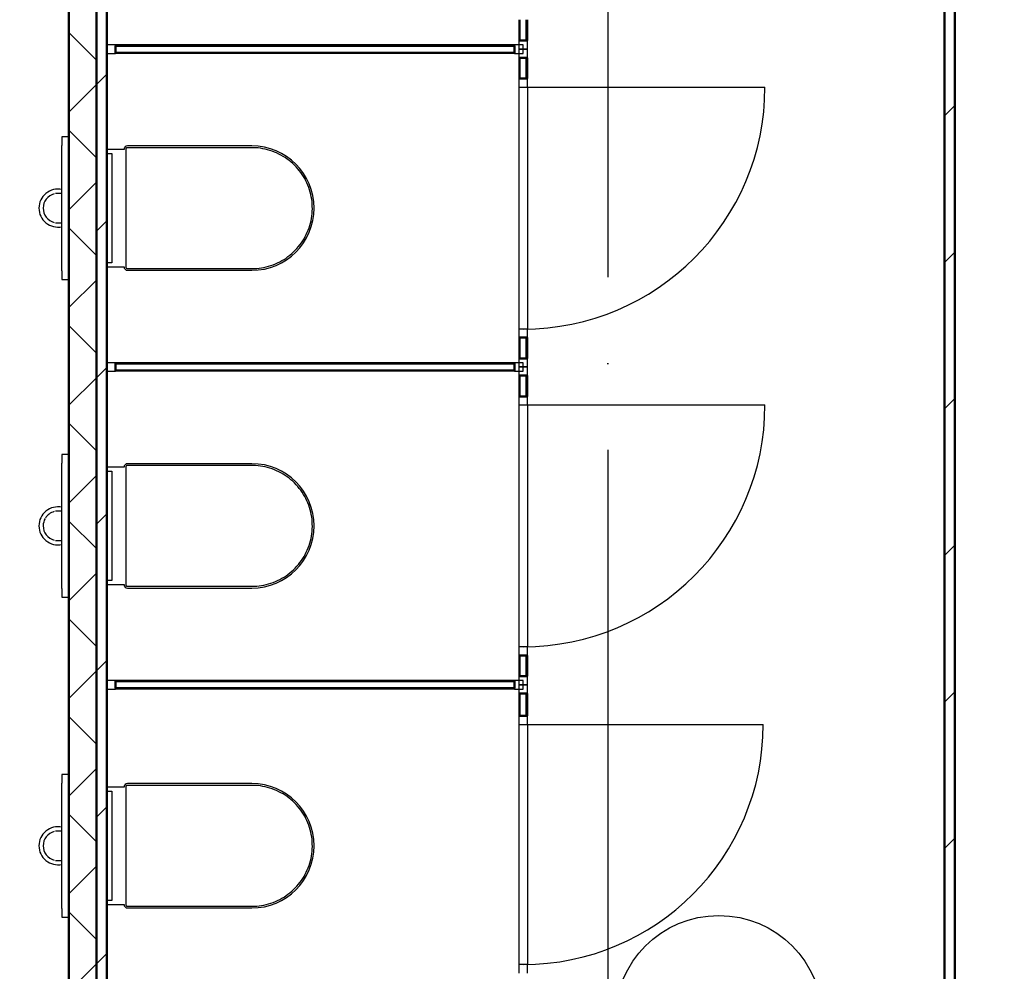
# Model space of a CAD drawing. Header units: millimetres. Extents: x -586848 to 520591, y -385801 to 675781.
# Drawn here: x -34914 to -32031, y -140842 to -138088 of the extents above; entities that cross this region are included whole.
import ezdxf
from ezdxf import colors
from ezdxf.entities.mleader import LeaderData, LeaderLine
from ezdxf.math import Vec2, Vec3

# ---------------------------------------------------------------- set-up
doc = ezdxf.new("R2010")
doc.units = ezdxf.units.MM
doc.linetypes.add('ADSK_Линия сетки', pattern=[25, 20, -2.5, 0, -2.5])
for name, color, linetype, lineweight in [('RC-Выноски', 7, 'Continuous', 0), ('Витраж', 7, 'Continuous', 9), ('Двери', 252, 'Continuous', 9), ('Марки помещений', 252, 'Continuous', 20), ('Оси', 252, 'Continuous', 9), ('Сантехника', 252, 'Continuous', 9), ('Стены внутренние', 7, 'Continuous', 18), ('Стены наружные', 7, 'Continuous', 18), ('Стены разрез', 7, 'Continuous', 30)]:
    doc.layers.add(name, color=color, linetype=linetype, lineweight=lineweight)
doc.styles.add('RubezhCAD', font='', dxfattribs={"oblique": 10})
doc.styles.get('RubezhCAD').set_extended_font_data('GOST type A')

# ---------------------------------------------------------------- blocks, each defined once
blk = doc.blocks.new('1 этаж')
at = {"layer": 'Витраж', "color": 251, "true_color": 0x636466}
for p, q in [((-46913.3, -6398.7), (-46913.3, -6458.7)), ((-46888.3, -6398.7), (-46888.3, -6458.7)), ((-46925.8, -6471.2), (-48080.8, -6471.2)), ((-46925.8, -6496.2), (-48080.8, -6496.2)), ((-46913.3, -6508.7), (-46913.3, -6568.7)), ((-46888.3, -6508.7), (-46888.3, -6568.7)), ((-46913.3, -6593.7), (-46913.3, -7293.7)), ((-46888.3, -6593.7), (-46888.3, -7293.7)), ((-46913.3, -7318.7), (-46913.3, -7378.7)), ((-46888.3, -7318.7), (-46888.3, -7378.7)), ((-46925.8, -7391.2), (-48080.8, -7391.2)), ((-46925.8, -7416.2), (-48080.8, -7416.2)), ((-46913.3, -7428.7), (-46913.3, -7488.7)), ((-46888.3, -7428.7), (-46888.3, -7488.7)), ((-46913.3, -7513.7), (-46913.3, -8213.7)), ((-46888.3, -7513.7), (-46888.3, -8213.7)), ((-46913.3, -8238.7), (-46913.3, -8298.7)), ((-46888.3, -8238.7), (-46888.3, -8298.7)), ((-46925.8, -8311.2), (-48080.8, -8311.2)), ((-46925.8, -8336.2), (-48080.8, -8336.2)), ((-46913.3, -8348.7), (-46913.3, -8413.7)), ((-46888.3, -8348.7), (-46888.3, -8413.7)), ((-46913.3, -8438.7), (-46913.3, -9133.7)), ((-46888.3, -8438.7), (-46888.3, -9133.7))]:
    blk.add_line(p, q, dxfattribs=at)
at = {"layer": 'Витраж', "color": 251, "lineweight": 18, "true_color": 0x636466}
for p, q in [((-48080.8, -6471.2), (-48105.8, -6471.2)), ((-48105.8, -6471.2), (-48105.8, -6496.2)), ((-48080.8, -6496.2), (-48080.8, -6471.2)), ((-46888.3, -6458.7), (-46913.3, -6458.7)), ((-46913.3, -6458.7), (-46913.3, -6483.7)), ((-46913.3, -6483.7), (-46888.3, -6483.7)), ((-46888.3, -6483.7), (-46888.3, -6458.7)), ((-48105.8, -6496.2), (-48080.8, -6496.2)), ((-46888.3, -7378.7), (-46913.3, -7378.7)), ((-46913.3, -7378.7), (-46913.3, -7403.7)), ((-46888.3, -7403.7), (-46888.3, -7378.7)), ((-48080.8, -7391.2), (-48105.8, -7391.2)), ((-48105.8, -7391.2), (-48105.8, -7416.2)), ((-48080.8, -7416.2), (-48080.8, -7391.2)), ((-46913.3, -7403.7), (-46888.3, -7403.7)), ((-48105.8, -7416.2), (-48080.8, -7416.2)), ((-46888.3, -8298.7), (-46913.3, -8298.7)), ((-46913.3, -8298.7), (-46913.3, -8323.7)), ((-46888.3, -8323.7), (-46888.3, -8298.7)), ((-48080.8, -8311.2), (-48105.8, -8311.2)), ((-48105.8, -8311.2), (-48105.8, -8336.2)), ((-48080.8, -8336.2), (-48080.8, -8311.2)), ((-46913.3, -8323.7), (-46888.3, -8323.7)), ((-48105.8, -8336.2), (-48080.8, -8336.2))]:
    blk.add_line(p, q, dxfattribs=at)
at = {"layer": 'Витраж', "color": 251, "lineweight": 18, "true_color": 0x636466, "extrusion": (0, 0, -1)}
for p, q in [((-46900.8, -6471.2), (-46925.8, -6471.2)), ((-46925.8, -6471.2), (-46925.8, -6496.2)), ((-46888.3, -6483.7), (-46913.3, -6483.7)), ((-46913.3, -6483.7), (-46913.3, -6508.7)), ((-46900.8, -6496.2), (-46900.8, -6471.2)), ((-46888.3, -6508.7), (-46888.3, -6483.7)), ((-46925.8, -6496.2), (-46900.8, -6496.2)), ((-46913.3, -6508.7), (-46888.3, -6508.7)), ((-46888.3, -6568.7), (-46913.3, -6568.7)), ((-46913.3, -6568.7), (-46913.3, -6593.7)), ((-46888.3, -6593.7), (-46888.3, -6568.7)), ((-46913.3, -6593.7), (-46888.3, -6593.7)), ((-46888.3, -7293.7), (-46913.3, -7293.7)), ((-46913.3, -7293.7), (-46913.3, -7318.7)), ((-46888.3, -7318.7), (-46888.3, -7293.7)), ((-46913.3, -7318.7), (-46888.3, -7318.7)), ((-46900.8, -7391.2), (-46925.8, -7391.2)), ((-46925.8, -7391.2), (-46925.8, -7416.2)), ((-46888.3, -7403.7), (-46913.3, -7403.7)), ((-46913.3, -7403.7), (-46913.3, -7428.7)), ((-46900.8, -7416.2), (-46900.8, -7391.2)), ((-46888.3, -7428.7), (-46888.3, -7403.7)), ((-46925.8, -7416.2), (-46900.8, -7416.2)), ((-46913.3, -7428.7), (-46888.3, -7428.7)), ((-46888.3, -7488.7), (-46913.3, -7488.7)), ((-46913.3, -7488.7), (-46913.3, -7513.7)), ((-46888.3, -7513.7), (-46888.3, -7488.7)), ((-46913.3, -7513.7), (-46888.3, -7513.7)), ((-46888.3, -8213.7), (-46913.3, -8213.7)), ((-46913.3, -8213.7), (-46913.3, -8238.7)), ((-46888.3, -8238.7), (-46888.3, -8213.7)), ((-46913.3, -8238.7), (-46888.3, -8238.7)), ((-46900.8, -8311.2), (-46925.8, -8311.2)), ((-46925.8, -8311.2), (-46925.8, -8336.2)), ((-46888.3, -8323.7), (-46913.3, -8323.7)), ((-46913.3, -8323.7), (-46913.3, -8348.7)), ((-46900.8, -8336.2), (-46900.8, -8311.2)), ((-46888.3, -8348.7), (-46888.3, -8323.7)), ((-46925.8, -8336.2), (-46900.8, -8336.2)), ((-46913.3, -8348.7), (-46888.3, -8348.7)), ((-46888.3, -8413.7), (-46913.3, -8413.7)), ((-46913.3, -8413.7), (-46913.3, -8438.7)), ((-46888.3, -8438.7), (-46888.3, -8413.7)), ((-46913.3, -8438.7), (-46888.3, -8438.7)), ((-46888.3, -9133.7), (-46913.3, -9133.7)), ((-46913.3, -9133.7), (-46913.3, -9158.7)), ((-46888.3, -9158.7), (-46888.3, -9133.7))]:
    blk.add_line(p, q, dxfattribs=at)
at = {"layer": 'Двери', "color": 251, "true_color": 0x636466}
for p, q in [((-46888.3, -6593.7), (-46200.8, -6593.7)), ((-46888.3, -7513.7), (-46200.8, -7513.7)), ((-46888.3, -8438.7), (-46205.8, -8438.7))]:
    blk.add_line(p, q, dxfattribs=at)
for centre, radius in [((-46900.8, -6593.7), 700), ((-46900.8, -7513.7), 700), ((-46900.8, -8438.7), 695)]:
    blk.add_arc(centre, radius, 270, 0, dxfattribs=at)
at = {"layer": 'Марки помещений', "color": 251, "true_color": 0x636466}
blk.add_circle((-46334.3, -9291.8), 300, dxfattribs=at)
at = {"layer": 'Оси', "color": 251, "linetype": 'ADSK_Линия сетки', "ltscale": 100, "true_color": 0x636466}
blk.add_line((-46655.8, -2643.7), (-46655.8, -33769.9), dxfattribs=at)
at = {"layer": 'Сантехника', "color": 251, "lineweight": 9, "true_color": 0x636466}
for p, q in [((-48215.8, -6737), (-48235.8, -6737)), ((-48235.8, -6737), (-48235.8, -6762)), ((-48235.8, -7125.5), (-48235.8, -6762)), ((-48235.8, -7125.5), (-48235.8, -7150.5)), ((-48235.8, -7150.5), (-48215.8, -7150.5)), ((-48215.8, -7657), (-48235.8, -7657)), ((-48235.8, -7657), (-48235.8, -7682)), ((-48235.8, -8045.5), (-48235.8, -7682)), ((-48235.8, -8045.5), (-48235.8, -8070.5)), ((-48235.8, -8070.5), (-48215.8, -8070.5)), ((-48215.8, -8583.2), (-48235.8, -8583.2)), ((-48235.8, -8583.2), (-48235.8, -8608.2)), ((-48235.8, -8971.7), (-48235.8, -8608.2)), ((-48235.8, -8971.7), (-48235.8, -8996.7)), ((-48235.8, -8996.7), (-48215.8, -8996.7))]:
    blk.add_line(p, q, dxfattribs=at)
at = {"layer": 'Сантехника', "color": 251, "true_color": 0x636466}
for p, q in [((-48055.8, -6773.7), (-48105.8, -6773.7)), ((-48050.8, -6773.7), (-48050.8, -7113.7)), ((-47685.8, -6763.7), (-48045.8, -6763.7)), ((-47685.8, -6768.7), (-48045.8, -6768.7)), ((-48105.8, -6785.5), (-48090.8, -6785.5)), ((-48090.8, -6785.5), (-48090.8, -7101.9)), ((-48090.8, -7101.9), (-48105.8, -7101.9)), ((-48105.8, -7113.7), (-48055.8, -7113.7)), ((-48045.8, -7118.7), (-47685.8, -7118.7)), ((-48045.8, -7123.7), (-47685.8, -7123.7)), ((-48055.8, -7693.7), (-48105.8, -7693.7)), ((-48050.8, -7693.7), (-48050.8, -8033.7)), ((-47685.8, -7683.7), (-48045.8, -7683.7)), ((-47685.8, -7688.7), (-48045.8, -7688.7)), ((-48105.8, -7705.5), (-48090.8, -7705.5)), ((-48090.8, -7705.5), (-48090.8, -8021.9)), ((-48090.8, -8021.9), (-48105.8, -8021.9)), ((-48105.8, -8033.7), (-48055.8, -8033.7)), ((-48045.8, -8038.7), (-47685.8, -8038.7)), ((-48045.8, -8043.7), (-47685.8, -8043.7)), ((-48055.8, -8620), (-48105.8, -8620)), ((-48050.8, -8620), (-48050.8, -8960)), ((-47685.8, -8610), (-48045.8, -8610)), ((-47685.8, -8615), (-48045.8, -8615)), ((-48105.8, -8631.8), (-48090.8, -8631.8)), ((-48090.8, -8631.8), (-48090.8, -8948.2)), ((-48090.8, -8948.2), (-48105.8, -8948.2)), ((-48105.8, -8960), (-48055.8, -8960)), ((-48045.8, -8965), (-47685.8, -8965)), ((-48045.8, -8970), (-47685.8, -8970))]:
    blk.add_line(p, q, dxfattribs=at)
at = {"layer": 'Сантехника', "color": 251, "true_color": 0x636466, "flags": 128}
for points in [[(-48045.8, -6768.7), (-48046, -6768.7), (-48046.2, -6768.7), (-48046.4, -6768.8), (-48046.6, -6768.8), (-48046.8, -6768.8), (-48047, -6768.9), (-48047.2, -6768.9), (-48047.4, -6769), (-48047.6, -6769.1), (-48047.7, -6769.1), (-48047.9, -6769.2), (-48048.1, -6769.3), (-48048.3, -6769.4), (-48048.5, -6769.5), (-48048.6, -6769.6), (-48048.8, -6769.7), (-48048.9, -6769.8), (-48049.1, -6770), (-48049.2, -6770.1), (-48049.4, -6770.2), (-48049.5, -6770.4), (-48049.7, -6770.5), (-48049.8, -6770.7), (-48049.9, -6770.9), (-48050, -6771), (-48050.1, -6771.2), (-48050.2, -6771.4), (-48050.3, -6771.6), (-48050.4, -6771.7), (-48050.5, -6771.9), (-48050.5, -6772.1), (-48050.6, -6772.3), (-48050.6, -6772.5), (-48050.7, -6772.7), (-48050.7, -6772.9), (-48050.8, -6773.1), (-48050.8, -6773.3), (-48050.8, -6773.5), (-48050.8, -6773.7), (-48050.8, -6773.7)], [(-47685.8, -7118.7), (-47678.8, -7118.6), (-47671.8, -7118.2), (-47664.9, -7117.5), (-47657.9, -7116.5), (-47651, -7115.2), (-47644.2, -7113.7), (-47637.4, -7111.9), (-47630.8, -7109.8), (-47624.2, -7107.5), (-47617.7, -7104.9), (-47611.3, -7102.1), (-47605, -7099), (-47598.8, -7095.6), (-47592.8, -7092), (-47587, -7088.2), (-47581.3, -7084.1), (-47575.8, -7079.8), (-47570.4, -7075.3), (-47565.2, -7070.6), (-47560.3, -7065.7), (-47555.5, -7060.5), (-47550.9, -7055.2), (-47546.6, -7049.7), (-47542.4, -7044.1), (-47538.5, -7038.3), (-47534.9, -7032.3), (-47531.5, -7026.2), (-47528.3, -7020), (-47525.4, -7013.6), (-47522.7, -7007.1), (-47520.3, -7000.6), (-47518.1, -6993.9), (-47516.3, -6987.2), (-47514.7, -6980.3), (-47513.3, -6973.5), (-47512.3, -6966.6), (-47511.5, -6959.6), (-47511, -6952.6), (-47510.8, -6945.6), (-47510.9, -6938.6), (-47511.2, -6931.6), (-47511.8, -6924.7), (-47512.7, -6917.7), (-47513.9, -6910.8), (-47515.4, -6904), (-47517.1, -6897.2), (-47519.1, -6890.5), (-47521.4, -6883.9), (-47523.9, -6877.3), (-47526.7, -6870.9), (-47529.7, -6864.6), (-47533, -6858.4), (-47536.5, -6852.4), (-47540.3, -6846.5), (-47544.3, -6840.7), (-47548.5, -6835.2), (-47553, -6829.8), (-47557.7, -6824.5), (-47562.5, -6819.5), (-47567.6, -6814.7), (-47572.9, -6810.1), (-47578.3, -6805.7), (-47583.9, -6801.5), (-47589.7, -6797.5), (-47595.6, -6793.8), (-47601.7, -6790.3), (-47607.9, -6787), (-47614.2, -6784.1), (-47620.6, -6781.3), (-47627.2, -6778.8), (-47633.8, -6776.6), (-47640.5, -6774.7), (-47647.3, -6773), (-47654.2, -6771.6), (-47661.1, -6770.5), (-47668.1, -6769.6), (-47675, -6769.1), (-47682, -6768.8), (-47685.8, -6768.7)], [(-48050.8, -7113.7), (-48050.8, -7113.9), (-48050.8, -7114.1), (-48050.8, -7114.3), (-48050.7, -7114.5), (-48050.7, -7114.7), (-48050.7, -7114.9), (-48050.6, -7115.1), (-48050.5, -7115.3), (-48050.5, -7115.5), (-48050.4, -7115.7), (-48050.3, -7115.9), (-48050.2, -7116), (-48050.1, -7116.2), (-48050, -7116.4), (-48049.9, -7116.6), (-48049.8, -7116.7), (-48049.7, -7116.9), (-48049.6, -7117), (-48049.4, -7117.2), (-48049.3, -7117.3), (-48049.1, -7117.5), (-48049, -7117.6), (-48048.8, -7117.7), (-48048.7, -7117.8), (-48048.5, -7117.9), (-48048.3, -7118), (-48048.2, -7118.1), (-48048, -7118.2), (-48047.8, -7118.3), (-48047.6, -7118.4), (-48047.4, -7118.5), (-48047.2, -7118.5), (-48047, -7118.6), (-48046.8, -7118.6), (-48046.7, -7118.7), (-48046.5, -7118.7), (-48046.3, -7118.7), (-48046.1, -7118.7), (-48045.9, -7118.7), (-48045.8, -7118.7)], [(-48045.8, -7688.7), (-48046, -7688.7), (-48046.2, -7688.7), (-48046.4, -7688.8), (-48046.6, -7688.8), (-48046.8, -7688.8), (-48047, -7688.9), (-48047.2, -7688.9), (-48047.4, -7689), (-48047.6, -7689.1), (-48047.7, -7689.1), (-48047.9, -7689.2), (-48048.1, -7689.3), (-48048.3, -7689.4), (-48048.5, -7689.5), (-48048.6, -7689.6), (-48048.8, -7689.7), (-48048.9, -7689.8), (-48049.1, -7690), (-48049.2, -7690.1), (-48049.4, -7690.2), (-48049.5, -7690.4), (-48049.7, -7690.5), (-48049.8, -7690.7), (-48049.9, -7690.9), (-48050, -7691), (-48050.1, -7691.2), (-48050.2, -7691.4), (-48050.3, -7691.6), (-48050.4, -7691.7), (-48050.5, -7691.9), (-48050.5, -7692.1), (-48050.6, -7692.3), (-48050.6, -7692.5), (-48050.7, -7692.7), (-48050.7, -7692.9), (-48050.8, -7693.1), (-48050.8, -7693.3), (-48050.8, -7693.5), (-48050.8, -7693.7), (-48050.8, -7693.7)], [(-47685.8, -8038.7), (-47678.8, -8038.6), (-47671.8, -8038.2), (-47664.9, -8037.5), (-47657.9, -8036.5), (-47651, -8035.2), (-47644.2, -8033.7), (-47637.4, -8031.9), (-47630.8, -8029.8), (-47624.2, -8027.5), (-47617.7, -8024.9), (-47611.3, -8022.1), (-47605, -8019), (-47598.8, -8015.6), (-47592.8, -8012), (-47587, -8008.2), (-47581.3, -8004.1), (-47575.8, -7999.8), (-47570.4, -7995.3), (-47565.2, -7990.6), (-47560.3, -7985.7), (-47555.5, -7980.5), (-47550.9, -7975.2), (-47546.6, -7969.7), (-47542.4, -7964.1), (-47538.5, -7958.3), (-47534.9, -7952.3), (-47531.5, -7946.2), (-47528.3, -7940), (-47525.4, -7933.6), (-47522.7, -7927.1), (-47520.3, -7920.6), (-47518.1, -7913.9), (-47516.3, -7907.2), (-47514.7, -7900.3), (-47513.3, -7893.5), (-47512.3, -7886.6), (-47511.5, -7879.6), (-47511, -7872.6), (-47510.8, -7865.6), (-47510.9, -7858.6), (-47511.2, -7851.6), (-47511.8, -7844.7), (-47512.7, -7837.7), (-47513.9, -7830.8), (-47515.4, -7824), (-47517.1, -7817.2), (-47519.1, -7810.5), (-47521.4, -7803.9), (-47523.9, -7797.3), (-47526.7, -7790.9), (-47529.7, -7784.6), (-47533, -7778.4), (-47536.5, -7772.4), (-47540.3, -7766.5), (-47544.3, -7760.7), (-47548.5, -7755.2), (-47553, -7749.8), (-47557.7, -7744.5), (-47562.5, -7739.5), (-47567.6, -7734.7), (-47572.9, -7730.1), (-47578.3, -7725.7), (-47583.9, -7721.5), (-47589.7, -7717.5), (-47595.6, -7713.8), (-47601.7, -7710.3), (-47607.9, -7707), (-47614.2, -7704.1), (-47620.6, -7701.3), (-47627.2, -7698.8), (-47633.8, -7696.6), (-47640.5, -7694.7), (-47647.3, -7693), (-47654.2, -7691.6), (-47661.1, -7690.5), (-47668.1, -7689.6), (-47675, -7689.1), (-47682, -7688.8), (-47685.8, -7688.7)], [(-48050.8, -8033.7), (-48050.8, -8033.9), (-48050.8, -8034.1), (-48050.8, -8034.3), (-48050.7, -8034.5), (-48050.7, -8034.7), (-48050.7, -8034.9), (-48050.6, -8035.1), (-48050.5, -8035.3), (-48050.5, -8035.5), (-48050.4, -8035.7), (-48050.3, -8035.9), (-48050.2, -8036), (-48050.1, -8036.2), (-48050, -8036.4), (-48049.9, -8036.6), (-48049.8, -8036.7), (-48049.7, -8036.9), (-48049.6, -8037), (-48049.4, -8037.2), (-48049.3, -8037.3), (-48049.1, -8037.5), (-48049, -8037.6), (-48048.8, -8037.7), (-48048.7, -8037.8), (-48048.5, -8037.9), (-48048.3, -8038), (-48048.2, -8038.1), (-48048, -8038.2), (-48047.8, -8038.3), (-48047.6, -8038.4), (-48047.4, -8038.5), (-48047.2, -8038.5), (-48047, -8038.6), (-48046.8, -8038.6), (-48046.7, -8038.7), (-48046.5, -8038.7), (-48046.3, -8038.7), (-48046.1, -8038.7), (-48045.9, -8038.7), (-48045.8, -8038.7)], [(-48045.8, -8615), (-48046, -8615), (-48046.2, -8615), (-48046.4, -8615), (-48046.6, -8615), (-48046.8, -8615.1), (-48047, -8615.1), (-48047.2, -8615.2), (-48047.4, -8615.2), (-48047.6, -8615.3), (-48047.7, -8615.4), (-48047.9, -8615.5), (-48048.1, -8615.5), (-48048.3, -8615.6), (-48048.5, -8615.7), (-48048.6, -8615.9), (-48048.8, -8616), (-48048.9, -8616.1), (-48049.1, -8616.2), (-48049.2, -8616.4), (-48049.4, -8616.5), (-48049.5, -8616.6), (-48049.7, -8616.8), (-48049.8, -8617), (-48049.9, -8617.1), (-48050, -8617.3), (-48050.1, -8617.4), (-48050.2, -8617.6), (-48050.3, -8617.8), (-48050.4, -8618), (-48050.5, -8618.2), (-48050.5, -8618.4), (-48050.6, -8618.5), (-48050.6, -8618.7), (-48050.7, -8618.9), (-48050.7, -8619.1), (-48050.8, -8619.3), (-48050.8, -8619.5), (-48050.8, -8619.7), (-48050.8, -8619.9), (-48050.8, -8620)], [(-47685.8, -8965), (-47678.8, -8964.8), (-47671.8, -8964.4), (-47664.9, -8963.7), (-47657.9, -8962.7), (-47651, -8961.5), (-47644.2, -8960), (-47637.4, -8958.2), (-47630.8, -8956.1), (-47624.2, -8953.8), (-47617.7, -8951.2), (-47611.3, -8948.3), (-47605, -8945.2), (-47598.8, -8941.8), (-47592.8, -8938.3), (-47587, -8934.4), (-47581.3, -8930.3), (-47575.8, -8926.1), (-47570.4, -8921.5), (-47565.2, -8916.8), (-47560.3, -8911.9), (-47555.5, -8906.8), (-47550.9, -8901.5), (-47546.6, -8896), (-47542.4, -8890.3), (-47538.5, -8884.5), (-47534.9, -8878.6), (-47531.5, -8872.5), (-47528.3, -8866.2), (-47525.4, -8859.9), (-47522.7, -8853.4), (-47520.3, -8846.8), (-47518.1, -8840.2), (-47516.3, -8833.4), (-47514.7, -8826.6), (-47513.3, -8819.7), (-47512.3, -8812.8), (-47511.5, -8805.8), (-47511, -8798.9), (-47510.8, -8791.9), (-47510.9, -8784.9), (-47511.2, -8777.9), (-47511.8, -8770.9), (-47512.7, -8764), (-47513.9, -8757.1), (-47515.4, -8750.2), (-47517.1, -8743.4), (-47519.1, -8736.7), (-47521.4, -8730.1), (-47523.9, -8723.6), (-47526.7, -8717.2), (-47529.7, -8710.9), (-47533, -8704.7), (-47536.5, -8698.6), (-47540.3, -8692.7), (-47544.3, -8687), (-47548.5, -8681.4), (-47553, -8676), (-47557.7, -8670.8), (-47562.5, -8665.8), (-47567.6, -8660.9), (-47572.9, -8656.3), (-47578.3, -8651.9), (-47583.9, -8647.7), (-47589.7, -8643.8), (-47595.6, -8640), (-47601.7, -8636.5), (-47607.9, -8633.3), (-47614.2, -8630.3), (-47620.6, -8627.6), (-47627.2, -8625.1), (-47633.8, -8622.9), (-47640.5, -8620.9), (-47647.3, -8619.3), (-47654.2, -8617.9), (-47661.1, -8616.7), (-47668.1, -8615.9), (-47675, -8615.3), (-47682, -8615), (-47685.8, -8615)], [(-48050.8, -8960), (-48050.8, -8960.2), (-48050.8, -8960.4), (-48050.8, -8960.6), (-48050.7, -8960.8), (-48050.7, -8961), (-48050.7, -8961.2), (-48050.6, -8961.4), (-48050.5, -8961.6), (-48050.5, -8961.7), (-48050.4, -8961.9), (-48050.3, -8962.1), (-48050.2, -8962.3), (-48050.1, -8962.5), (-48050, -8962.6), (-48049.9, -8962.8), (-48049.8, -8963), (-48049.7, -8963.1), (-48049.6, -8963.3), (-48049.4, -8963.4), (-48049.3, -8963.6), (-48049.1, -8963.7), (-48049, -8963.8), (-48048.8, -8964), (-48048.7, -8964.1), (-48048.5, -8964.2), (-48048.3, -8964.3), (-48048.2, -8964.4), (-48048, -8964.5), (-48047.8, -8964.6), (-48047.6, -8964.6), (-48047.4, -8964.7), (-48047.2, -8964.8), (-48047, -8964.8), (-48046.8, -8964.9), (-48046.7, -8964.9), (-48046.5, -8964.9), (-48046.3, -8965), (-48046.1, -8965), (-48045.9, -8965), (-48045.8, -8965)]]:
    blk.add_lwpolyline(points, dxfattribs=at)
at = {"layer": 'Сантехника', "color": 251, "lineweight": 9, "true_color": 0x636466, "flags": 128}
for points in [[(-48236.9, -6901), (-48238.1, -6901), (-48239.1, -6901), (-48240.1, -6901), (-48241.1, -6901), (-48241.9, -6901), (-48242.8, -6901), (-48243.5, -6901), (-48244.2, -6901), (-48244.8, -6901), (-48245.4, -6901), (-48245.8, -6901), (-48246.3, -6901), (-48246.6, -6901), (-48246.9, -6901), (-48247.1, -6901), (-48247.2, -6901), (-48247.2, -6901), (-48247.2, -6901)], [(-48247.2, -6986.4), (-48247.2, -6986.4), (-48247.1, -6986.4), (-48246.9, -6986.4), (-48246.7, -6986.4), (-48246.4, -6986.4), (-48246, -6986.4), (-48245.5, -6986.4), (-48245, -6986.4), (-48244.4, -6986.4), (-48243.7, -6986.4), (-48243, -6986.4), (-48242.2, -6986.4), (-48241.3, -6986.4), (-48240.4, -6986.4), (-48239.4, -6986.4), (-48238.3, -6986.4), (-48237.2, -6986.4), (-48236.1, -6986.4)], [(-48236.9, -7821), (-48238.1, -7821), (-48239.1, -7821), (-48240.1, -7821), (-48241.1, -7821), (-48241.9, -7821), (-48242.8, -7821), (-48243.5, -7821), (-48244.2, -7821), (-48244.8, -7821), (-48245.4, -7821), (-48245.8, -7821), (-48246.3, -7821), (-48246.6, -7821), (-48246.9, -7821), (-48247.1, -7821), (-48247.2, -7821), (-48247.2, -7821), (-48247.2, -7821)], [(-48247.2, -7906.4), (-48247.2, -7906.4), (-48247.1, -7906.4), (-48246.9, -7906.4), (-48246.7, -7906.4), (-48246.4, -7906.4), (-48246, -7906.4), (-48245.5, -7906.4), (-48245, -7906.4), (-48244.4, -7906.4), (-48243.7, -7906.4), (-48243, -7906.4), (-48242.2, -7906.4), (-48241.3, -7906.4), (-48240.4, -7906.4), (-48239.4, -7906.4), (-48238.3, -7906.4), (-48237.2, -7906.4), (-48236.1, -7906.4)], [(-48236.9, -8747.3), (-48238.1, -8747.3), (-48239.1, -8747.3), (-48240.1, -8747.3), (-48241.1, -8747.3), (-48241.9, -8747.3), (-48242.8, -8747.3), (-48243.5, -8747.3), (-48244.2, -8747.3), (-48244.8, -8747.3), (-48245.4, -8747.3), (-48245.8, -8747.3), (-48246.3, -8747.3), (-48246.6, -8747.3), (-48246.9, -8747.3), (-48247.1, -8747.3), (-48247.2, -8747.3), (-48247.2, -8747.3), (-48247.2, -8747.3)], [(-48247.2, -8832.7), (-48247.2, -8832.7), (-48247.1, -8832.7), (-48246.9, -8832.7), (-48246.7, -8832.7), (-48246.4, -8832.7), (-48246, -8832.7), (-48245.5, -8832.7), (-48245, -8832.7), (-48244.4, -8832.7), (-48243.7, -8832.7), (-48243, -8832.7), (-48242.2, -8832.7), (-48241.3, -8832.7), (-48240.4, -8832.7), (-48239.4, -8832.7), (-48238.3, -8832.7), (-48237.2, -8832.7), (-48236.1, -8832.7)]]:
    blk.add_lwpolyline(points, dxfattribs=at)
at = {"layer": 'Сантехника', "color": 251, "true_color": 0x636466}
for centre, radius, start, end in [((-48045.8, -6773.7), 10, 90, 180), ((-48045.8, -6773.7), 5, 150, 180), ((-48045.8, -6773.7), 5, 150, 180), ((-48045.8, -6773.7), 5, 150, 180), ((-48045.8, -6773.7), 5, 90, 120), ((-48045.8, -6773.7), 5, 90, 120), ((-48045.8, -6773.7), 5, 105, 120), ((-47685.8, -6943.7), 180, 270, 90), ((-47685.8, -6943.7), 175, 89.0922, 90), ((-47685.8, -6943.7), 175, 89.0922, 90), ((-48045.8, -7113.7), 10, 180, 270), ((-48045.8, -7113.7), 5, 180, 210), ((-48045.8, -7113.7), 5, 180, 210), ((-48045.8, -7113.7), 5, 180, 210), ((-48045.8, -7113.7), 5, 240, 270), ((-48045.8, -7113.7), 5, 240, 270), ((-48045.8, -7113.7), 5, 240, 255), ((-47685.8, -6943.7), 175, 270, 270.9078), ((-47685.8, -6943.7), 175, 270, 270.9078), ((-48045.8, -7693.7), 10, 90, 180), ((-48045.8, -7693.7), 5, 150, 180), ((-48045.8, -7693.7), 5, 150, 180), ((-48045.8, -7693.7), 5, 150, 180), ((-48045.8, -7693.7), 5, 90, 120), ((-48045.8, -7693.7), 5, 90, 120), ((-48045.8, -7693.7), 5, 105, 120), ((-47685.8, -7863.7), 180, 270, 90), ((-47685.8, -7863.7), 175, 89.0922, 90), ((-47685.8, -7863.7), 175, 89.0922, 90), ((-48045.8, -8033.7), 10, 180, 270), ((-48045.8, -8033.7), 5, 180, 210), ((-48045.8, -8033.7), 5, 180, 210), ((-48045.8, -8033.7), 5, 180, 210), ((-48045.8, -8033.7), 5, 240, 270), ((-48045.8, -8033.7), 5, 240, 270), ((-48045.8, -8033.7), 5, 240, 255), ((-47685.8, -7863.7), 175, 270, 270.9078), ((-47685.8, -7863.7), 175, 270, 270.9078), ((-48045.8, -8620), 10, 90, 180), ((-48045.8, -8620), 5, 150, 180), ((-48045.8, -8620), 5, 150, 180), ((-48045.8, -8620), 5, 150, 180), ((-48045.8, -8620), 5, 90, 120), ((-48045.8, -8620), 5, 90, 120), ((-48045.8, -8620), 5, 105, 120), ((-47685.8, -8790), 180, 270, 90), ((-47685.8, -8790), 175, 89.0922, 90), ((-47685.8, -8790), 175, 89.0922, 90), ((-48045.8, -8960), 10, 180, 270), ((-48045.8, -8960), 5, 180, 210), ((-48045.8, -8960), 5, 180, 210), ((-48045.8, -8960), 5, 180, 210), ((-48045.8, -8960), 5, 240, 270), ((-48045.8, -8960), 5, 240, 270), ((-48045.8, -8960), 5, 240, 255), ((-47685.8, -8790), 175, 270, 270.9078), ((-47685.8, -8790), 175, 270, 270.9078)]:
    blk.add_arc(centre, radius, start, end, dxfattribs=at)
at = {"layer": 'Сантехника', "color": 251, "lineweight": 9, "true_color": 0x636466}
for centre, radius, start, end in [((-48247.2, -6943.7), 55, 77.9742, 180), ((-48247.2, -6943.7), 42.7, 105, 180), ((-48247.2, -6943.7), 42.7, 90, 99.1301), ((-48247.2, -6943.7), 42.7, 90, 92.0828), ((-48247.2, -6943.7), 42.7, 85.8024, 87.7583), ((-48247.2, -6943.7), 55, 180, 282.0258), ((-48247.2, -6943.7), 42.7, 180, 255), ((-48247.2, -6943.7), 42.7, 260.5014, 272.7572), ((-48247.2, -6943.7), 42.7, 267.4662, 270), ((-48247.2, -7863.7), 55, 77.9742, 180), ((-48247.2, -7863.7), 42.7, 150, 180), ((-48247.2, -7863.7), 42.7, 105, 148.2492), ((-48247.2, -7863.7), 42.7, 90, 99.1301), ((-48247.2, -7863.7), 42.7, 90, 92.0828), ((-48247.2, -7863.7), 42.7, 85.8024, 87.7583), ((-48247.2, -7863.7), 55, 180, 282.0258), ((-48247.2, -7863.7), 42.7, 180, 255), ((-48247.2, -7863.7), 42.7, 260.5014, 272.3473), ((-48247.2, -7863.7), 42.7, 267.4662, 270), ((-48247.2, -8790), 55, 77.9742, 180), ((-48247.2, -8790), 42.7, 105, 180), ((-48247.2, -8790), 42.7, 90, 99.1301), ((-48247.2, -8790), 42.7, 90, 92.0828), ((-48247.2, -8790), 42.7, 85.8024, 87.7583), ((-48247.2, -8790), 55, 180, 282.0258), ((-48247.2, -8790), 42.7, 180, 255), ((-48247.2, -8790), 42.7, 260.5014, 272.3473), ((-48247.2, -8790), 42.7, 267.4662, 270)]:
    blk.add_arc(centre, radius, start, end, dxfattribs=at)
at = {"layer": 'Стены внутренние', "color": 251, "lineweight": 30, "true_color": 0x636466}
blk.add_line((-45650.8, -5343.7), (-45650.8, -11348.7), dxfattribs=at)
at = {"layer": 'Стены наружные', "color": 251, "lineweight": 30, "true_color": 0x636466}
for p, q in [((-48215.8, -5343.7), (-48215.8, -9273.7)), ((-48135.8, -9273.7), (-48135.8, -5343.7)), ((-48105.8, -9243.7), (-48105.8, -5373.7)), ((-45680.8, -5373.7), (-45680.8, -11318.7))]:
    blk.add_line(p, q, dxfattribs=at)
at = {"layer": 'Стены наружные', "color": 251, "linetype": 'Continuous', "lineweight": 9, "true_color": 0x636466}
for p, q in [((-48135.8, -6515.4), (-48215.8, -6435.4)), ((-48135.8, -6586.2), (-48105.8, -6556.2)), ((-48215.8, -6666.2), (-48135.8, -6586.2)), ((-45680.8, -6676.8), (-45650.8, -6646.8)), ((-48135.8, -6798.3), (-48215.8, -6718.3)), ((-48215.8, -6949), (-48135.8, -6869)), ((-48135.8, -7081.1), (-48215.8, -7001.1)), ((-48135.8, -7010.4), (-48105.8, -6980.4)), ((-45680.8, -7101), (-45650.8, -7071)), ((-48215.8, -7231.9), (-48135.8, -7151.9)), ((-48135.8, -7364), (-48215.8, -7284)), ((-48135.8, -7434.7), (-48105.8, -7404.7)), ((-48215.8, -7514.7), (-48135.8, -7434.7)), ((-45680.8, -7525.3), (-45650.8, -7495.3)), ((-48135.8, -7646.8), (-48215.8, -7566.8)), ((-48215.8, -7797.5), (-48135.8, -7717.5)), ((-48135.8, -7859), (-48105.8, -7829)), ((-48135.8, -7929.7), (-48215.8, -7849.7)), ((-45680.8, -7949.5), (-45650.8, -7919.5)), ((-48215.8, -8080.4), (-48135.8, -8000.4)), ((-48135.8, -8212.5), (-48215.8, -8132.5)), ((-48135.8, -8283.2), (-48105.8, -8253.2)), ((-48215.8, -8363.2), (-48135.8, -8283.2)), ((-45680.8, -8373.8), (-45650.8, -8343.8)), ((-48135.8, -8495.3), (-48215.8, -8415.3)), ((-48215.8, -8646.1), (-48135.8, -8566.1)), ((-48135.8, -8707.5), (-48105.8, -8677.5)), ((-48135.8, -8778.2), (-48215.8, -8698.2)), ((-45680.8, -8798.1), (-45650.8, -8768.1)), ((-48215.8, -8928.9), (-48135.8, -8848.9)), ((-48135.8, -9061), (-48215.8, -8981)), ((-48135.8, -9131.8), (-48105.8, -9101.8)), ((-48215.8, -9211.8), (-48135.8, -9131.8))]:
    blk.add_line(p, q, dxfattribs=at)
at = {"layer": 'Стены разрез', "color": 251, "true_color": 0x636466}
for p, q in [((-46910.8, -6398.7), (-46910.8, -6458.7)), ((-46890.8, -6458.7), (-46890.8, -6398.7)), ((-46925.8, -6473.7), (-48080.8, -6473.7)), ((-48080.8, -6473.7), (-48080.8, -6493.7)), ((-46925.8, -6493.7), (-46925.8, -6473.7)), ((-46910.8, -6458.7), (-46890.8, -6458.7)), ((-48080.8, -6493.7), (-46925.8, -6493.7)), ((-46890.8, -6508.7), (-46910.8, -6508.7)), ((-46910.8, -6508.7), (-46910.8, -6568.7)), ((-46890.8, -6568.7), (-46890.8, -6508.7)), ((-46910.8, -6568.7), (-46890.8, -6568.7)), ((-46890.8, -7318.7), (-46910.8, -7318.7)), ((-46910.8, -7318.7), (-46910.8, -7378.7)), ((-46890.8, -7378.7), (-46890.8, -7318.7)), ((-46910.8, -7378.7), (-46890.8, -7378.7)), ((-46925.8, -7393.7), (-48080.8, -7393.7)), ((-48080.8, -7393.7), (-48080.8, -7413.7)), ((-46925.8, -7413.7), (-46925.8, -7393.7)), ((-48080.8, -7413.7), (-46925.8, -7413.7)), ((-46890.8, -7428.7), (-46910.8, -7428.7)), ((-46910.8, -7428.7), (-46910.8, -7488.7)), ((-46890.8, -7488.7), (-46890.8, -7428.7)), ((-46910.8, -7488.7), (-46890.8, -7488.7)), ((-46890.8, -8238.7), (-46910.8, -8238.7)), ((-46910.8, -8238.7), (-46910.8, -8298.7)), ((-46890.8, -8298.7), (-46890.8, -8238.7)), ((-46910.8, -8298.7), (-46890.8, -8298.7)), ((-46925.8, -8313.7), (-48080.8, -8313.7)), ((-48080.8, -8313.7), (-48080.8, -8333.7)), ((-46925.8, -8333.7), (-46925.8, -8313.7)), ((-48080.8, -8333.7), (-46925.8, -8333.7)), ((-46890.8, -8348.7), (-46910.8, -8348.7)), ((-46910.8, -8348.7), (-46910.8, -8413.7)), ((-46890.8, -8413.7), (-46890.8, -8348.7)), ((-46910.8, -8413.7), (-46890.8, -8413.7))]:
    blk.add_line(p, q, dxfattribs=at)

msp = doc.modelspace()

# ---------------------------------------------------------------- block references
msp.add_blockref('1 этаж', (13443.4, -131688.8))

# ---------------------------------------------------------------- leaders
at = {"layer": 'RC-Выноски', "linetype": 'Continuous', "ltscale": 15}
ml = msp.add_multileader_mtext('Standard', dxfattribs=at)
ml.set_content('{\\H0.91667x;РЦ3 - }КПСВВнг(А)-LSLTx 1x2x1,0', color=256, style='RubezhCAD')
ml.set_leader_properties()
ml.build(insert=Vec2(0, 0))
ml.multileader.update_dxf_attribs({"has_text_frame": 1, "text_left_attachment_type": 6, "text_right_attachment_type": 6, "dogleg_length": 2, "arrow_head_size": 400, "scale": 100})
ctx = ml.context
ctx.base_point, ctx.scale, ctx.char_height, ctx.arrow_head_size, ctx.landing_gap_size, ctx.plane_origin = Vec3(-13975.7, -137738.5), 100, 250, 400, 100, Vec3(-541669.4, -176455)
ctx.left_attachment, ctx.right_attachment, ctx.text_align_type = 6, 6, 2
notes = []
notes.append((ctx, [(1, (1, 1, 0), (-9344.8, -137738.5), (-1, 0), 200, [(0, [(-7916.7, -138985)], 0, [])])]))
ctx.mtext.insert, ctx.mtext.width, ctx.mtext.alignment, ctx.mtext.flow_direction = Vec3(-9644.8, -137438.5), 5324.915, 3, 5
ml = msp.add_multileader_mtext('Standard', dxfattribs=at)
ml.set_content('{\\H0.91667x;РЦ4..12 - }КПСВВнг(А)-LSLTx 1x2x1,0', color=256, style='RubezhCAD')
ml.set_leader_properties()
ml.build(insert=Vec2(0, 0))
ml.multileader.update_dxf_attribs({"has_text_frame": 1, "text_left_attachment_type": 6, "text_right_attachment_type": 6, "dogleg_length": 2, "arrow_head_size": 400, "scale": 100})
ctx = ml.context
ctx.base_point, ctx.scale, ctx.char_height, ctx.arrow_head_size, ctx.landing_gap_size, ctx.plane_origin = Vec3(-25537.5, -138414.4), 100, 250, 400, 100, Vec3(-552871.1, -177130.9)
ctx.left_attachment, ctx.right_attachment, ctx.text_align_type = 6, 6, 2
notes.append((ctx, [(1, (1, 1, 0), (-20546.5, -138414.4), (-1, 0), 200, [(0, [(-19118.4, -139660.9)], 0, [])])]))
ctx.mtext.insert, ctx.mtext.width, ctx.mtext.alignment, ctx.mtext.flow_direction = Vec3(-20846.5, -138114.4), 5324.915, 3, 5
for ctx, leaders in notes:
    for number, flags, end, landing, length, lines in leaders:
        leader = LeaderData()
        leader.index, (leader.has_last_leader_line, leader.has_dogleg_vector, leader.attachment_direction) = number, flags
        leader.last_leader_point, leader.dogleg_vector, leader.dogleg_length = Vec3(end), Vec3(landing), length
        for number, points, colour, breaks in lines:
            line = LeaderLine()
            line.index, line.vertices, line.color, line.breaks = number, Vec3.list(points), colors.encode_raw_color(colour), breaks
            leader.lines.append(line)
        ctx.leaders.append(leader)

doc.saveas('drawing.dxf')
